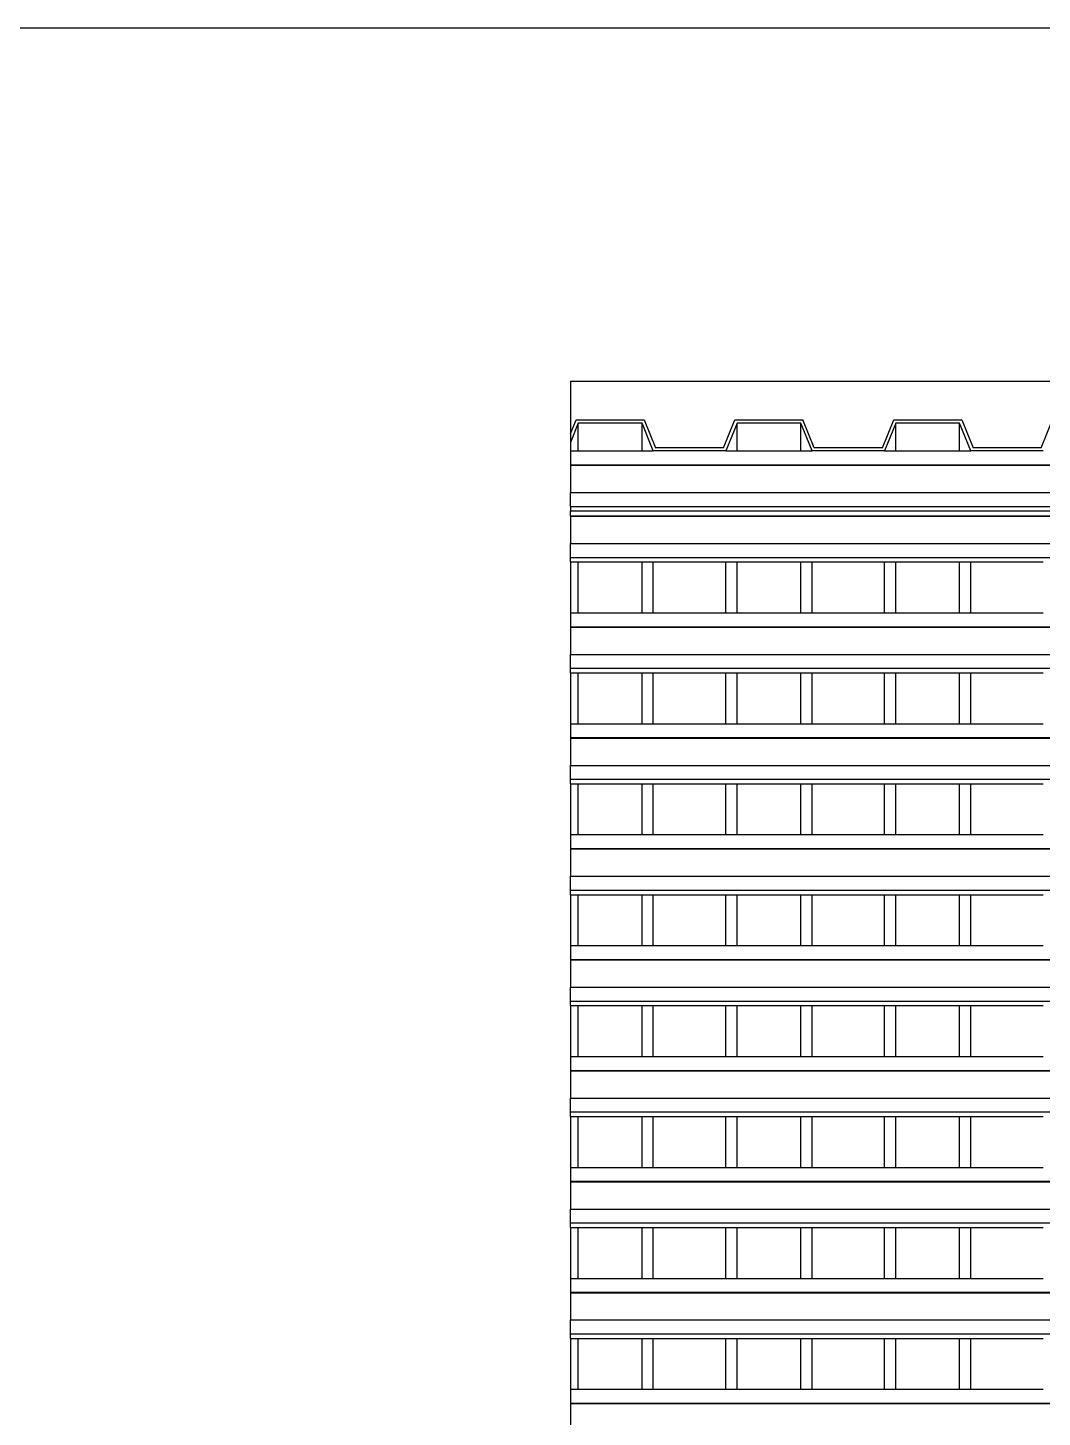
# Model space of a CAD drawing. Extents: x -49.7 to 49.7, y -10.2 to 18.8.
# Drawn here: x -29.311 to -27.506, y 13.151 to 15.623 of the extents above; entities that cross this region are included whole.
import ezdxf

# ---------------------------------------------------------------- set-up
doc = ezdxf.new("R2010")
doc.units = 0
doc.layers.get('0').update_dxf_attribs({"linetype": 'CONTINUOUS'})

msp = doc.modelspace()

# ---------------------------------------------------------------- linework, layer by layer
for p, q in [((-30.6573, 15.6226), (-15.1473, 15.6226)), ((-28.3452, 14.9941), (-25.6522, 14.9941)), ((-28.3452, 14.9941), (-28.3452, 14.9004)), ((-28.3452, 14.9004), (-28.3352, 14.925)), ((-28.3313, 14.9194), (-28.3452, 14.8852)), ((-28.3352, 14.925), (-28.2141, 14.925)), ((-28.3313, 14.8701), (-28.3313, 14.9194)), ((-28.218, 14.9194), (-28.3313, 14.9194)), ((-28.218, 14.8701), (-28.218, 14.9194)), ((-28.1979, 14.8701), (-28.218, 14.9194)), ((-28.2141, 14.925), (-28.194, 14.8757)), ((-28.0729, 14.8757), (-28.0527, 14.925)), ((-28.0488, 14.9194), (-28.069, 14.8701)), ((-28.0527, 14.925), (-27.9317, 14.925)), ((-28.0488, 14.8701), (-28.0488, 14.9194)), ((-27.9356, 14.9194), (-28.0488, 14.9194)), ((-27.9356, 14.8701), (-27.9356, 14.9194)), ((-27.9155, 14.8701), (-27.9356, 14.9194)), ((-27.9115, 14.8757), (-27.9317, 14.925)), ((-27.7905, 14.8757), (-27.7703, 14.925)), ((-27.7664, 14.9194), (-27.7866, 14.8701)), ((-27.7703, 14.925), (-27.6493, 14.925)), ((-27.7664, 14.8701), (-27.7664, 14.9194)), ((-27.6532, 14.9194), (-27.7664, 14.9194)), ((-27.6532, 14.8701), (-27.6532, 14.9194)), ((-27.633, 14.8701), (-27.6532, 14.9194)), ((-27.6493, 14.925), (-27.6291, 14.8757)), ((-27.5081, 14.8757), (-27.4879, 14.925)), ((-28.3452, 14.9004), (-28.3452, 14.8852)), ((-28.3452, 14.8852), (-28.3452, 14.8701)), ((-28.3452, 14.8701), (-28.3313, 14.8701)), ((-28.3452, 14.8701), (-28.3452, 14.8454)), ((-28.3313, 14.8701), (-28.218, 14.8701)), ((-28.218, 14.8701), (-28.1979, 14.8701)), ((-28.069, 14.8701), (-28.1979, 14.8701)), ((-28.0729, 14.8757), (-28.194, 14.8757)), ((-28.069, 14.8701), (-28.0488, 14.8701)), ((-28.0488, 14.8701), (-27.9356, 14.8701)), ((-27.9356, 14.8701), (-27.9155, 14.8701)), ((-27.7866, 14.8701), (-27.9155, 14.8701)), ((-27.7905, 14.8757), (-27.9115, 14.8757)), ((-27.7866, 14.8701), (-27.7664, 14.8701)), ((-27.7664, 14.8701), (-27.6532, 14.8701)), ((-27.6532, 14.8701), (-27.633, 14.8701)), ((-27.5042, 14.8701), (-27.633, 14.8701)), ((-27.5081, 14.8757), (-27.6291, 14.8757)), ((-28.3452, 14.8454), (-28.3452, 14.8446)), ((-28.3452, 14.8454), (-13.6549, 14.8454)), ((-28.3452, 14.8446), (-13.6549, 14.8446)), ((-28.3452, 14.8446), (-28.3452, 14.7961)), ((-28.3452, 14.7961), (-13.6549, 14.7961)), ((-28.3452, 14.7714), (-28.3452, 14.7961)), ((-28.3452, 14.7714), (-25.6507, 14.7714)), ((-28.3452, 14.7714), (-28.3452, 14.7632)), ((-28.3452, 14.7547), (-28.3452, 14.7632)), ((-28.3452, 14.7632), (-25.6507, 14.7632)), ((-28.3452, 14.7547), (-28.3452, 14.7539)), ((-28.3452, 14.7547), (-25.6507, 14.7547)), ((-28.3452, 14.7539), (-25.6507, 14.7539)), ((-28.3452, 14.7539), (-28.3452, 14.7054)), ((-28.3452, 14.6807), (-28.3452, 14.7054)), ((-28.3452, 14.7054), (-25.6507, 14.7054)), ((-28.3452, 14.6807), (-25.6507, 14.6807)), ((-28.3452, 14.6725), (-28.3452, 14.6807)), ((-28.3452, 14.6725), (-28.3313, 14.6725)), ((-28.3452, 14.6725), (-28.3452, 14.5821)), ((-28.3313, 14.5821), (-28.3313, 14.6725)), ((-28.3313, 14.6725), (-28.218, 14.6725)), ((-28.218, 14.5821), (-28.218, 14.6725)), ((-28.218, 14.6725), (-28.1979, 14.6725)), ((-28.1979, 14.5821), (-28.1979, 14.6725)), ((-28.1979, 14.6725), (-28.069, 14.6725)), ((-28.069, 14.5821), (-28.069, 14.6725)), ((-28.069, 14.6725), (-28.0488, 14.6725)), ((-28.0488, 14.5821), (-28.0488, 14.6725)), ((-28.0488, 14.6725), (-27.9356, 14.6725)), ((-27.9356, 14.5821), (-27.9356, 14.6725)), ((-27.9356, 14.6725), (-27.9155, 14.6725)), ((-27.9155, 14.5821), (-27.9155, 14.6725)), ((-27.9155, 14.6725), (-27.7866, 14.6725)), ((-27.7866, 14.5821), (-27.7866, 14.6725)), ((-27.7866, 14.6725), (-27.7664, 14.6725)), ((-27.7664, 14.5821), (-27.7664, 14.6725)), ((-27.7664, 14.6725), (-27.6532, 14.6725)), ((-27.6532, 14.5821), (-27.6532, 14.6725)), ((-27.6532, 14.6725), (-27.633, 14.6725)), ((-27.633, 14.5821), (-27.633, 14.6725)), ((-27.633, 14.6725), (-27.5042, 14.6725)), ((-28.3452, 14.5821), (-28.3313, 14.5821)), ((-28.3452, 14.5821), (-28.3452, 14.5574)), ((-28.3313, 14.5821), (-28.218, 14.5821)), ((-28.218, 14.5821), (-28.1979, 14.5821)), ((-28.1979, 14.5821), (-28.069, 14.5821)), ((-28.069, 14.5821), (-28.0488, 14.5821)), ((-28.0488, 14.5821), (-27.9356, 14.5821)), ((-27.9356, 14.5821), (-27.9155, 14.5821)), ((-27.9155, 14.5821), (-27.7866, 14.5821)), ((-27.7866, 14.5821), (-27.7664, 14.5821)), ((-27.7664, 14.5821), (-27.6532, 14.5821)), ((-27.6532, 14.5821), (-27.633, 14.5821)), ((-27.633, 14.5821), (-27.5042, 14.5821)), ((-28.3452, 14.5574), (-28.3452, 14.5566)), ((-28.3452, 14.5574), (-25.6507, 14.5574)), ((-28.3452, 14.5566), (-25.6507, 14.5566)), ((-28.3452, 14.5566), (-28.3452, 14.5081)), ((-28.3452, 14.4834), (-28.3452, 14.5081)), ((-28.3452, 14.5081), (-25.6507, 14.5081)), ((-28.3452, 14.4834), (-25.6507, 14.4834)), ((-28.3452, 14.4752), (-28.3452, 14.4834)), ((-28.3452, 14.4752), (-28.3313, 14.4752)), ((-28.3452, 14.4752), (-28.3452, 14.3848)), ((-28.3313, 14.3848), (-28.3313, 14.4752)), ((-28.3313, 14.4752), (-28.218, 14.4752)), ((-28.218, 14.3848), (-28.218, 14.4752)), ((-28.218, 14.4752), (-28.1979, 14.4752)), ((-28.1979, 14.3848), (-28.1979, 14.4752)), ((-28.1979, 14.4752), (-28.069, 14.4752)), ((-28.069, 14.3848), (-28.069, 14.4752)), ((-28.069, 14.4752), (-28.0488, 14.4752)), ((-28.0488, 14.3848), (-28.0488, 14.4752)), ((-28.0488, 14.4752), (-27.9356, 14.4752)), ((-27.9356, 14.3848), (-27.9356, 14.4752)), ((-27.9356, 14.4752), (-27.9155, 14.4752)), ((-27.9155, 14.3848), (-27.9155, 14.4752)), ((-27.9155, 14.4752), (-27.7866, 14.4752)), ((-27.7866, 14.3848), (-27.7866, 14.4752)), ((-27.7866, 14.4752), (-27.7664, 14.4752)), ((-27.7664, 14.3848), (-27.7664, 14.4752)), ((-27.7664, 14.4752), (-27.6532, 14.4752)), ((-27.6532, 14.3848), (-27.6532, 14.4752)), ((-27.6532, 14.4752), (-27.633, 14.4752)), ((-27.633, 14.3848), (-27.633, 14.4752)), ((-27.633, 14.4752), (-27.5042, 14.4752)), ((-28.3452, 14.3848), (-28.3313, 14.3848)), ((-28.3452, 14.3848), (-28.3452, 14.3601)), ((-28.3313, 14.3848), (-28.218, 14.3848)), ((-28.218, 14.3848), (-28.1979, 14.3848)), ((-28.1979, 14.3848), (-28.069, 14.3848)), ((-28.069, 14.3848), (-28.0488, 14.3848)), ((-28.0488, 14.3848), (-27.9356, 14.3848)), ((-27.9356, 14.3848), (-27.9155, 14.3848)), ((-27.9155, 14.3848), (-27.7866, 14.3848)), ((-27.7866, 14.3848), (-27.7664, 14.3848)), ((-27.7664, 14.3848), (-27.6532, 14.3848)), ((-27.6532, 14.3848), (-27.633, 14.3848)), ((-27.633, 14.3848), (-27.5042, 14.3848)), ((-28.3452, 14.3601), (-28.3452, 14.3593)), ((-28.3452, 14.3601), (-25.6507, 14.3601)), ((-28.3452, 14.3593), (-25.6507, 14.3593)), ((-28.3452, 14.3593), (-28.3452, 14.3108)), ((-28.3452, 14.2862), (-28.3452, 14.3108)), ((-28.3452, 14.3108), (-25.6507, 14.3108)), ((-28.3452, 14.2862), (-25.6507, 14.2862)), ((-28.3452, 14.2779), (-28.3452, 14.2862)), ((-28.3452, 14.2779), (-28.3313, 14.2779)), ((-28.3452, 14.2779), (-28.3452, 14.1875)), ((-28.3313, 14.1875), (-28.3313, 14.2779)), ((-28.3313, 14.2779), (-28.218, 14.2779)), ((-28.218, 14.1875), (-28.218, 14.2779)), ((-28.218, 14.2779), (-28.1979, 14.2779)), ((-28.1979, 14.1875), (-28.1979, 14.2779)), ((-28.1979, 14.2779), (-28.069, 14.2779)), ((-28.069, 14.1875), (-28.069, 14.2779)), ((-28.069, 14.2779), (-28.0488, 14.2779)), ((-28.0488, 14.1875), (-28.0488, 14.2779)), ((-28.0488, 14.2779), (-27.9356, 14.2779)), ((-27.9356, 14.1875), (-27.9356, 14.2779)), ((-27.9356, 14.2779), (-27.9155, 14.2779)), ((-27.9155, 14.1875), (-27.9155, 14.2779)), ((-27.9155, 14.2779), (-27.7866, 14.2779)), ((-27.7866, 14.1875), (-27.7866, 14.2779)), ((-27.7866, 14.2779), (-27.7664, 14.2779)), ((-27.7664, 14.1875), (-27.7664, 14.2779)), ((-27.7664, 14.2779), (-27.6532, 14.2779)), ((-27.6532, 14.1875), (-27.6532, 14.2779)), ((-27.6532, 14.2779), (-27.633, 14.2779)), ((-27.633, 14.1875), (-27.633, 14.2779)), ((-27.633, 14.2779), (-27.5042, 14.2779)), ((-28.3452, 14.1875), (-28.3313, 14.1875)), ((-28.3452, 14.1875), (-28.3452, 14.1629)), ((-28.3313, 14.1875), (-28.218, 14.1875)), ((-28.218, 14.1875), (-28.1979, 14.1875)), ((-28.1979, 14.1875), (-28.069, 14.1875)), ((-28.069, 14.1875), (-28.0488, 14.1875)), ((-28.0488, 14.1875), (-27.9356, 14.1875)), ((-27.9356, 14.1875), (-27.9155, 14.1875)), ((-27.9155, 14.1875), (-27.7866, 14.1875)), ((-27.7866, 14.1875), (-27.7664, 14.1875)), ((-27.7664, 14.1875), (-27.6532, 14.1875)), ((-27.6532, 14.1875), (-27.633, 14.1875)), ((-27.633, 14.1875), (-27.5042, 14.1875)), ((-28.3452, 14.1629), (-28.3452, 14.162)), ((-28.3452, 14.1629), (-25.7407, 14.1629)), ((-28.3452, 14.162), (-25.7407, 14.162)), ((-28.3452, 14.162), (-28.3452, 14.1135)), ((-28.3452, 14.0889), (-28.3452, 14.1135)), ((-28.3452, 14.1135), (-25.7407, 14.1135)), ((-28.3452, 14.0889), (-25.7407, 14.0889)), ((-28.3452, 14.0807), (-28.3452, 14.0889)), ((-28.3452, 14.0807), (-28.3313, 14.0807)), ((-28.3452, 14.0807), (-28.3452, 13.9902)), ((-28.3313, 13.9902), (-28.3313, 14.0807)), ((-28.3313, 14.0807), (-28.218, 14.0807)), ((-28.218, 13.9902), (-28.218, 14.0807)), ((-28.218, 14.0807), (-28.1979, 14.0807)), ((-28.1979, 13.9902), (-28.1979, 14.0807)), ((-28.1979, 14.0807), (-28.069, 14.0807)), ((-28.069, 13.9902), (-28.069, 14.0807)), ((-28.069, 14.0807), (-28.0488, 14.0807)), ((-28.0488, 13.9902), (-28.0488, 14.0807)), ((-28.0488, 14.0807), (-27.9356, 14.0807)), ((-27.9356, 13.9902), (-27.9356, 14.0807)), ((-27.9356, 14.0807), (-27.9155, 14.0807)), ((-27.9155, 13.9902), (-27.9155, 14.0807)), ((-27.9155, 14.0807), (-27.7866, 14.0807)), ((-27.7866, 13.9902), (-27.7866, 14.0807)), ((-27.7866, 14.0807), (-27.7664, 14.0807)), ((-27.7664, 13.9902), (-27.7664, 14.0807)), ((-27.7664, 14.0807), (-27.6532, 14.0807)), ((-27.6532, 13.9902), (-27.6532, 14.0807)), ((-27.6532, 14.0807), (-27.633, 14.0807)), ((-27.633, 13.9902), (-27.633, 14.0807)), ((-27.633, 14.0807), (-27.5042, 14.0807)), ((-28.3452, 13.9902), (-28.3313, 13.9902)), ((-28.3452, 13.9902), (-28.3452, 13.9656)), ((-28.3313, 13.9902), (-28.218, 13.9902)), ((-28.218, 13.9902), (-28.1979, 13.9902)), ((-28.1979, 13.9902), (-28.069, 13.9902)), ((-28.069, 13.9902), (-28.0488, 13.9902)), ((-28.0488, 13.9902), (-27.9356, 13.9902)), ((-27.9356, 13.9902), (-27.9155, 13.9902)), ((-27.9155, 13.9902), (-27.7866, 13.9902)), ((-27.7866, 13.9902), (-27.7664, 13.9902)), ((-27.7664, 13.9902), (-27.6532, 13.9902)), ((-27.6532, 13.9902), (-27.633, 13.9902)), ((-27.633, 13.9902), (-27.5042, 13.9902)), ((-28.3452, 13.9656), (-28.3452, 13.9648)), ((-28.3452, 13.9656), (-25.7407, 13.9656)), ((-28.3452, 13.9648), (-25.7407, 13.9648)), ((-28.3452, 13.9648), (-28.3452, 13.9163)), ((-28.3452, 13.8916), (-28.3452, 13.9163)), ((-28.3452, 13.9163), (-25.7407, 13.9163)), ((-28.3452, 13.8916), (-25.7407, 13.8916)), ((-28.3452, 13.8834), (-28.3452, 13.8916)), ((-28.3452, 13.8834), (-28.3313, 13.8834)), ((-28.3452, 13.8834), (-28.3452, 13.793)), ((-28.3313, 13.793), (-28.3313, 13.8834)), ((-28.3313, 13.8834), (-28.218, 13.8834)), ((-28.218, 13.793), (-28.218, 13.8834)), ((-28.218, 13.8834), (-28.1979, 13.8834)), ((-28.1979, 13.793), (-28.1979, 13.8834)), ((-28.1979, 13.8834), (-28.069, 13.8834)), ((-28.069, 13.793), (-28.069, 13.8834)), ((-28.069, 13.8834), (-28.0488, 13.8834)), ((-28.0488, 13.793), (-28.0488, 13.8834)), ((-28.0488, 13.8834), (-27.9356, 13.8834)), ((-27.9356, 13.793), (-27.9356, 13.8834)), ((-27.9356, 13.8834), (-27.9155, 13.8834)), ((-27.9155, 13.793), (-27.9155, 13.8834)), ((-27.9155, 13.8834), (-27.7866, 13.8834)), ((-27.7866, 13.793), (-27.7866, 13.8834)), ((-27.7866, 13.8834), (-27.7664, 13.8834)), ((-27.7664, 13.793), (-27.7664, 13.8834)), ((-27.7664, 13.8834), (-27.6532, 13.8834)), ((-27.6532, 13.793), (-27.6532, 13.8834)), ((-27.6532, 13.8834), (-27.633, 13.8834)), ((-27.633, 13.793), (-27.633, 13.8834)), ((-27.633, 13.8834), (-27.5042, 13.8834)), ((-28.3452, 13.793), (-28.3313, 13.793)), ((-28.3452, 13.793), (-28.3452, 13.7683)), ((-28.3313, 13.793), (-28.218, 13.793)), ((-28.218, 13.793), (-28.1979, 13.793)), ((-28.1979, 13.793), (-28.069, 13.793)), ((-28.069, 13.793), (-28.0488, 13.793)), ((-28.0488, 13.793), (-27.9356, 13.793)), ((-27.9356, 13.793), (-27.9155, 13.793)), ((-27.9155, 13.793), (-27.7866, 13.793)), ((-27.7866, 13.793), (-27.7664, 13.793)), ((-27.7664, 13.793), (-27.6532, 13.793)), ((-27.6532, 13.793), (-27.633, 13.793)), ((-27.633, 13.793), (-27.5042, 13.793)), ((-28.3452, 13.7683), (-28.3452, 13.7675)), ((-28.3452, 13.7683), (-25.7407, 13.7683)), ((-28.3452, 13.7675), (-25.7407, 13.7675)), ((-28.3452, 13.7675), (-28.3452, 13.719)), ((-28.3452, 13.6943), (-28.3452, 13.719)), ((-28.3452, 13.719), (-25.7407, 13.719)), ((-28.3452, 13.6943), (-25.7407, 13.6943)), ((-28.3452, 13.6861), (-28.3452, 13.6943)), ((-28.3452, 13.6861), (-28.3313, 13.6861)), ((-28.3452, 13.6861), (-28.3452, 13.5957)), ((-28.3313, 13.5957), (-28.3313, 13.6861)), ((-28.3313, 13.6861), (-28.218, 13.6861)), ((-28.218, 13.5957), (-28.218, 13.6861)), ((-28.218, 13.6861), (-28.1979, 13.6861)), ((-28.1979, 13.5957), (-28.1979, 13.6861)), ((-28.1979, 13.6861), (-28.069, 13.6861)), ((-28.069, 13.5957), (-28.069, 13.6861)), ((-28.069, 13.6861), (-28.0488, 13.6861)), ((-28.0488, 13.5957), (-28.0488, 13.6861)), ((-28.0488, 13.6861), (-27.9356, 13.6861)), ((-27.9356, 13.5957), (-27.9356, 13.6861)), ((-27.9356, 13.6861), (-27.9155, 13.6861)), ((-27.9155, 13.5957), (-27.9155, 13.6861)), ((-27.9155, 13.6861), (-27.7866, 13.6861)), ((-27.7866, 13.5957), (-27.7866, 13.6861)), ((-27.7866, 13.6861), (-27.7664, 13.6861)), ((-27.7664, 13.5957), (-27.7664, 13.6861)), ((-27.7664, 13.6861), (-27.6532, 13.6861)), ((-27.6532, 13.5957), (-27.6532, 13.6861)), ((-27.6532, 13.6861), (-27.633, 13.6861)), ((-27.633, 13.5957), (-27.633, 13.6861)), ((-27.633, 13.6861), (-27.5042, 13.6861)), ((-28.3452, 13.5957), (-28.3313, 13.5957)), ((-28.3452, 13.5957), (-28.3452, 13.571)), ((-28.3313, 13.5957), (-28.218, 13.5957)), ((-28.218, 13.5957), (-28.1979, 13.5957)), ((-28.1979, 13.5957), (-28.069, 13.5957)), ((-28.069, 13.5957), (-28.0488, 13.5957)), ((-28.0488, 13.5957), (-27.9356, 13.5957)), ((-27.9356, 13.5957), (-27.9155, 13.5957)), ((-27.9155, 13.5957), (-27.7866, 13.5957)), ((-27.7866, 13.5957), (-27.7664, 13.5957)), ((-27.7664, 13.5957), (-27.6532, 13.5957)), ((-27.6532, 13.5957), (-27.633, 13.5957)), ((-27.633, 13.5957), (-27.5042, 13.5957)), ((-28.3452, 13.571), (-28.3452, 13.5702)), ((-28.3452, 13.571), (-25.7407, 13.571)), ((-28.3452, 13.5702), (-25.7407, 13.5702)), ((-28.3452, 13.5702), (-28.3452, 13.5217)), ((-28.3452, 13.4971), (-28.3452, 13.5217)), ((-28.3452, 13.5217), (-25.7407, 13.5217)), ((-28.3452, 13.4971), (-25.7407, 13.4971)), ((-28.3452, 13.4888), (-28.3452, 13.4971)), ((-28.3452, 13.4888), (-28.3313, 13.4888)), ((-28.3452, 13.4888), (-28.3452, 13.3984)), ((-28.3313, 13.3984), (-28.3313, 13.4888)), ((-28.3313, 13.4888), (-28.218, 13.4888)), ((-28.218, 13.3984), (-28.218, 13.4888)), ((-28.218, 13.4888), (-28.1979, 13.4888)), ((-28.1979, 13.3984), (-28.1979, 13.4888)), ((-28.1979, 13.4888), (-28.069, 13.4888)), ((-28.069, 13.3984), (-28.069, 13.4888)), ((-28.069, 13.4888), (-28.0488, 13.4888)), ((-28.0488, 13.3984), (-28.0488, 13.4888)), ((-28.0488, 13.4888), (-27.9356, 13.4888)), ((-27.9356, 13.3984), (-27.9356, 13.4888)), ((-27.9356, 13.4888), (-27.9155, 13.4888)), ((-27.9155, 13.3984), (-27.9155, 13.4888)), ((-27.9155, 13.4888), (-27.7866, 13.4888)), ((-27.7866, 13.3984), (-27.7866, 13.4888)), ((-27.7866, 13.4888), (-27.7664, 13.4888)), ((-27.7664, 13.3984), (-27.7664, 13.4888)), ((-27.7664, 13.4888), (-27.6532, 13.4888)), ((-27.6532, 13.3984), (-27.6532, 13.4888)), ((-27.6532, 13.4888), (-27.633, 13.4888)), ((-27.633, 13.3984), (-27.633, 13.4888)), ((-27.633, 13.4888), (-27.5042, 13.4888)), ((-28.3452, 13.3984), (-28.3313, 13.3984)), ((-28.3452, 13.3984), (-28.3452, 13.3738)), ((-28.3313, 13.3984), (-28.218, 13.3984)), ((-28.218, 13.3984), (-28.1979, 13.3984)), ((-28.1979, 13.3984), (-28.069, 13.3984)), ((-28.069, 13.3984), (-28.0488, 13.3984)), ((-28.0488, 13.3984), (-27.9356, 13.3984)), ((-27.9356, 13.3984), (-27.9155, 13.3984)), ((-27.9155, 13.3984), (-27.7866, 13.3984)), ((-27.7866, 13.3984), (-27.7664, 13.3984)), ((-27.7664, 13.3984), (-27.6532, 13.3984)), ((-27.6532, 13.3984), (-27.633, 13.3984)), ((-27.633, 13.3984), (-27.5042, 13.3984)), ((-28.3452, 13.3738), (-28.3452, 13.3729)), ((-28.3452, 13.3738), (-25.7407, 13.3738)), ((-28.3452, 13.3729), (-25.7407, 13.3729)), ((-28.3452, 13.3729), (-28.3452, 13.3244)), ((-28.3452, 13.2998), (-28.3452, 13.3244)), ((-28.3452, 13.3244), (-25.7407, 13.3244)), ((-28.3452, 13.2998), (-25.7407, 13.2998)), ((-28.3452, 13.2916), (-28.3452, 13.2998)), ((-28.3452, 13.2916), (-28.3313, 13.2916)), ((-28.3452, 13.2916), (-28.3452, 13.2011)), ((-28.3313, 13.2011), (-28.3313, 13.2916)), ((-28.3313, 13.2916), (-28.218, 13.2916)), ((-28.218, 13.2011), (-28.218, 13.2916)), ((-28.218, 13.2916), (-28.1979, 13.2916)), ((-28.1979, 13.2011), (-28.1979, 13.2916)), ((-28.1979, 13.2916), (-28.069, 13.2916)), ((-28.069, 13.2011), (-28.069, 13.2916)), ((-28.069, 13.2916), (-28.0488, 13.2916)), ((-28.0488, 13.2011), (-28.0488, 13.2916)), ((-28.0488, 13.2916), (-27.9356, 13.2916)), ((-27.9356, 13.2011), (-27.9356, 13.2916)), ((-27.9356, 13.2916), (-27.9155, 13.2916)), ((-27.9155, 13.2011), (-27.9155, 13.2916)), ((-27.9155, 13.2916), (-27.7866, 13.2916)), ((-27.7866, 13.2011), (-27.7866, 13.2916)), ((-27.7866, 13.2916), (-27.7664, 13.2916)), ((-27.7664, 13.2011), (-27.7664, 13.2916)), ((-27.7664, 13.2916), (-27.6532, 13.2916)), ((-27.6532, 13.2011), (-27.6532, 13.2916)), ((-27.6532, 13.2916), (-27.633, 13.2916)), ((-27.633, 13.2011), (-27.633, 13.2916)), ((-27.633, 13.2916), (-27.5042, 13.2916)), ((-28.3452, 13.2011), (-28.3313, 13.2011)), ((-28.3452, 13.2011), (-28.3452, 13.1765)), ((-28.3313, 13.2011), (-28.218, 13.2011)), ((-28.218, 13.2011), (-28.1979, 13.2011)), ((-28.1979, 13.2011), (-28.069, 13.2011)), ((-28.069, 13.2011), (-28.0488, 13.2011)), ((-28.0488, 13.2011), (-27.9356, 13.2011)), ((-27.9356, 13.2011), (-27.9155, 13.2011)), ((-27.9155, 13.2011), (-27.7866, 13.2011)), ((-27.7866, 13.2011), (-27.7664, 13.2011)), ((-27.7664, 13.2011), (-27.6532, 13.2011)), ((-27.6532, 13.2011), (-27.633, 13.2011)), ((-27.633, 13.2011), (-27.5042, 13.2011)), ((-28.3452, 13.1765), (-28.3452, 13.1757)), ((-28.3452, 13.1765), (-25.7407, 13.1765)), ((-28.3452, 13.1757), (-25.7407, 13.1757)), ((-28.3452, 13.1757), (-28.3452, 13.1272))]:
    msp.add_line(p, q)

doc.saveas('drawing.dxf')
